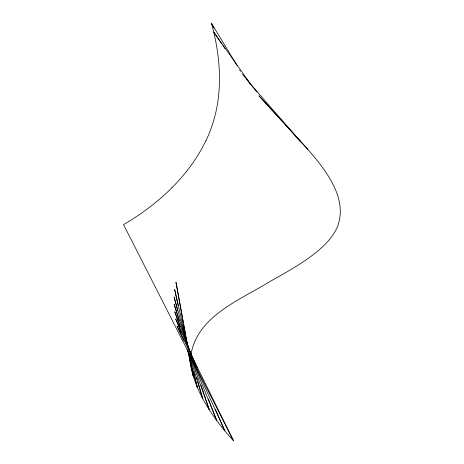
<?xml version="1.0" encoding="UTF-8"?>
<svg xmlns="http://www.w3.org/2000/svg" width="464" height="464" viewBox="0 0 464 464"><rect width="100%" height="100%" fill="white"/><g stroke="black" fill="none" stroke-linecap="round" stroke-linejoin="round"><path stroke-width="0.7" d="M190.907 354.925C197.078 316.112 240.433 299.825 269.973 281.503C283.893 273.708 297.888 265.936 310.787 256.511C321.146 248.803 331.261 239.876 336.905 228.021C349.131 199.131 325.676 170.05 307.829 149.338L258.993 95.857L307.829 149.338M205.952 140.575C197.536 158.201 185.629 174.017 171.848 187.792M298.3 139.42L300.776 141.862L250.618 84.193L242.51 74.147M246.599 79.199L256.981 92.052M250.618 84.193L213.713 32.074L211.422 23.2L237.139 65.65M221.798 43.947L213.713 32.074C218.486 52.183 220.702 73.034 218.793 93.664A272.791 193.569 19.3 0 1 206.016 140.604M223.01 45.727L225.034 48.691M239.586 70.064L240.398 71.253M211.422 23.2L214.026 28.118M189.324 356.329C191.835 382.261 204.781 405.646 220.713 425.732A246.309 174.771 19.3 0 0 233.543 440.8L123.557 224.634A373.41 264.961 19.3 0 0 171.877 187.816M233.543 440.8L177.057 326.053L183.674 340.559M191.197 357.048L224.883 430.899L215.29 409.062M197.264 368.027L175.752 319.052L181.447 333.158M190.669 355.987L216.694 420.454L208.359 398.86M193.505 360.395L174.748 311.808L180.015 326.755M189.353 353.255L209.223 409.648L201.028 385.045M190.321 352.93L174.151 304.413L178.982 320.346M188.425 351.532L202.698 398.646L197.797 381.234M188.784 349.189L174.081 296.948L177.66 310.897M196.817 377.748L197.403 379.842M187.862 350.668L197.345 387.643L193.592 371.403M187.879 346.695L174.65 289.507L178.13 305.701M187.508 349.346L193.413 376.803L190.397 360.441M187.903 346.921L175.972 282.182L182.393 317.828M182.648 319.255L183.286 322.822M183.547 324.249L185.6 335.658M185.855 337.079L186.499 340.646M186.754 342.072L187.009 343.499M190.837 363.15L191.122 366.311"/></g></svg>
